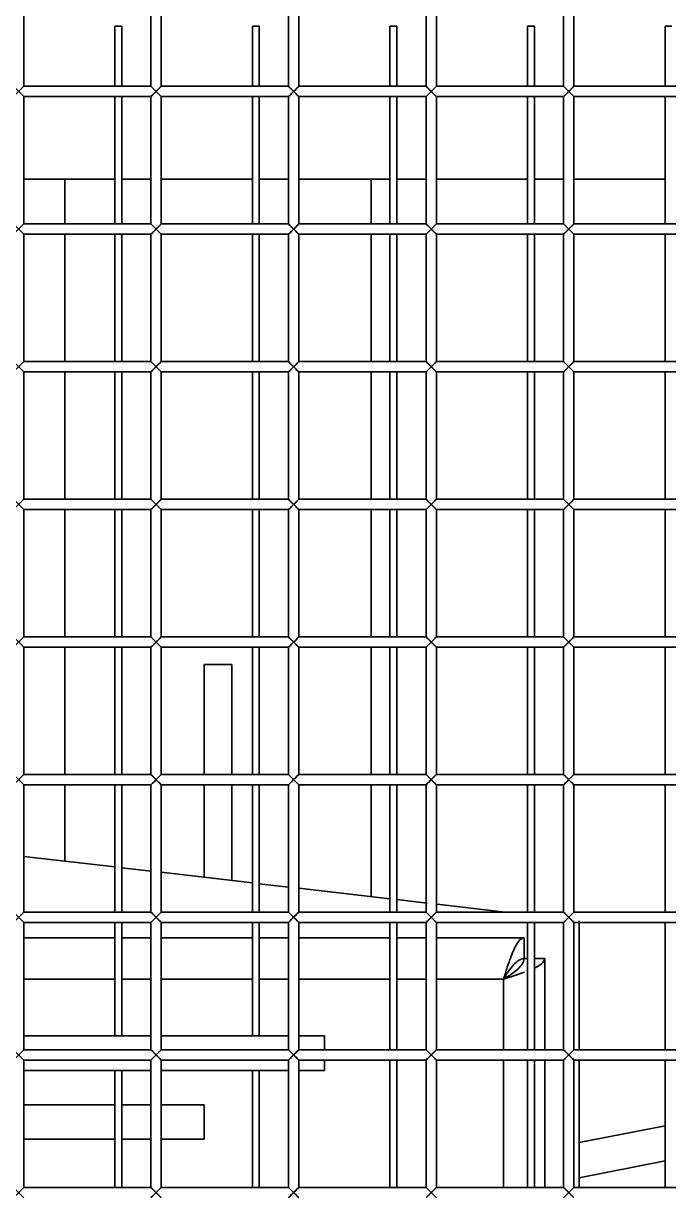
# Model space of a CAD drawing. Header units: millimetres. Extents: x 32496 to 166256, y 3504 to 23939.
# Drawn here: x 48242.1 to 48429.6, y 12787.1 to 13128.3 of the extents above; entities that cross this region are included whole.
import ezdxf

# ---------------------------------------------------------------- set-up
doc = ezdxf.new("R2010")
doc.units = ezdxf.units.MM
doc.layers.get('0').update_dxf_attribs({"lineweight": 35})

msp = doc.modelspace()

# ---------------------------------------------------------------- linework, layer by layer
at = {"linetype": 'Continuous'}
for p, q in [((48242.14, 13140.075), (48242.14, 13110.075)), ((48279.14, 13140.075), (48279.14, 13110.075)), ((48282.14, 13140.075), (48282.14, 13110.075)), ((48319.14, 13140.075), (48319.14, 13110.075)), ((48322.14, 13140.075), (48322.14, 13110.075)), ((48359.14, 13140.075), (48359.14, 13110.075)), ((48362.14, 13140.075), (48362.14, 13110.075)), ((48399.14, 13140.075), (48399.14, 13110.075)), ((48402.14, 13140.075), (48402.14, 13110.075)), ((48268.64, 13127.575), (48270.64, 13127.575)), ((48268.64, 13127.575), (48268.64, 13110.075)), ((48270.64, 13127.575), (48270.64, 13110.075)), ((48308.64, 13127.575), (48310.64, 13127.575)), ((48308.64, 13127.575), (48308.64, 13110.075)), ((48310.64, 13127.575), (48310.64, 13110.075)), ((48348.64, 13127.575), (48350.64, 13127.575)), ((48348.64, 13127.575), (48348.64, 13110.075)), ((48350.64, 13127.575), (48350.64, 13110.075)), ((48388.64, 13127.575), (48390.64, 13127.575)), ((48388.64, 13127.575), (48388.64, 13110.075)), ((48390.64, 13127.575), (48390.64, 13110.075)), ((48428.64, 13127.575), (48430.64, 13127.575)), ((48428.64, 13127.575), (48428.64, 13110.075)), ((48239.14, 13107.075), (48242.14, 13110.075)), ((48239.14, 13110.075), (48242.14, 13107.075)), ((48242.14, 13110.075), (48279.14, 13110.075)), ((48279.14, 13107.075), (48282.14, 13110.075)), ((48279.14, 13110.075), (48282.14, 13107.075)), ((48282.14, 13110.075), (48319.14, 13110.075)), ((48319.14, 13107.075), (48322.14, 13110.075)), ((48319.14, 13110.075), (48322.14, 13107.075)), ((48322.14, 13110.075), (48359.14, 13110.075)), ((48359.14, 13107.075), (48362.14, 13110.075)), ((48359.14, 13110.075), (48362.14, 13107.075)), ((48362.14, 13110.075), (48399.14, 13110.075)), ((48399.14, 13107.075), (48402.14, 13110.075)), ((48399.14, 13110.075), (48402.14, 13107.075)), ((48402.14, 13110.075), (48439.14, 13110.075)), ((48242.14, 13107.075), (48279.14, 13107.075)), ((48242.14, 13107.075), (48242.14, 13070.075)), ((48268.64, 13107.075), (48268.64, 13070.075)), ((48270.64, 13107.075), (48270.64, 13070.075)), ((48279.14, 13107.075), (48279.14, 13070.075)), ((48282.14, 13107.075), (48319.14, 13107.075)), ((48282.14, 13107.075), (48282.14, 13070.075)), ((48308.64, 13107.075), (48308.64, 13070.075)), ((48310.64, 13107.075), (48310.64, 13070.075)), ((48319.14, 13107.075), (48319.14, 13070.075)), ((48322.14, 13107.075), (48359.14, 13107.075)), ((48322.14, 13107.075), (48322.14, 13070.075)), ((48348.64, 13107.075), (48348.64, 13070.075)), ((48350.64, 13107.075), (48350.64, 13070.075)), ((48359.14, 13107.075), (48359.14, 13070.075)), ((48362.14, 13107.075), (48399.14, 13107.075)), ((48362.14, 13107.075), (48362.14, 13070.075)), ((48388.64, 13107.075), (48388.64, 13070.075)), ((48390.64, 13107.075), (48390.64, 13070.075)), ((48399.14, 13107.075), (48399.14, 13070.075)), ((48402.14, 13107.075), (48439.14, 13107.075)), ((48402.14, 13107.075), (48402.14, 13070.075)), ((48428.64, 13107.075), (48428.64, 13070.075)), ((48242.14, 13083.075), (48268.64, 13083.075)), ((48254.14, 13070.075), (48254.14, 13083.075)), ((48270.64, 13083.075), (48279.14, 13083.075)), ((48282.14, 13083.075), (48308.64, 13083.075)), ((48310.64, 13083.075), (48319.14, 13083.075)), ((48322.14, 13083.075), (48348.64, 13083.075)), ((48343.14, 13083.075), (48343.14, 13070.075)), ((48350.64, 13083.075), (48359.14, 13083.075)), ((48362.14, 13083.075), (48388.64, 13083.075)), ((48390.64, 13083.075), (48399.14, 13083.075)), ((48402.14, 13083.075), (48428.64, 13083.075)), ((48239.14, 13067.075), (48242.14, 13070.075)), ((48239.14, 13070.075), (48242.14, 13067.075)), ((48242.14, 13070.075), (48279.14, 13070.075)), ((48279.14, 13067.075), (48282.14, 13070.075)), ((48279.14, 13070.075), (48282.14, 13067.075)), ((48282.14, 13070.075), (48319.14, 13070.075)), ((48319.14, 13067.075), (48322.14, 13070.075)), ((48319.14, 13070.075), (48322.14, 13067.075)), ((48322.14, 13070.075), (48359.14, 13070.075)), ((48359.14, 13067.075), (48362.14, 13070.075)), ((48359.14, 13070.075), (48362.14, 13067.075)), ((48362.14, 13070.075), (48399.14, 13070.075)), ((48399.14, 13067.075), (48402.14, 13070.075)), ((48399.14, 13070.075), (48402.14, 13067.075)), ((48402.14, 13070.075), (48439.14, 13070.075)), ((48242.14, 13067.075), (48279.14, 13067.075)), ((48242.14, 13067.075), (48242.14, 13030.075)), ((48254.14, 13030.075), (48254.14, 13067.075)), ((48268.64, 13067.075), (48268.64, 13030.075)), ((48270.64, 13067.075), (48270.64, 13030.075)), ((48279.14, 13067.075), (48279.14, 13030.075)), ((48282.14, 13067.075), (48319.14, 13067.075)), ((48282.14, 13067.075), (48282.14, 13030.075)), ((48308.64, 13067.075), (48308.64, 13030.075)), ((48310.64, 13067.075), (48310.64, 13030.075)), ((48319.14, 13067.075), (48319.14, 13030.075)), ((48322.14, 13067.075), (48359.14, 13067.075)), ((48322.14, 13067.075), (48322.14, 13030.075)), ((48343.14, 13067.075), (48343.14, 13030.075)), ((48348.64, 13067.075), (48348.64, 13030.075)), ((48350.64, 13067.075), (48350.64, 13030.075)), ((48359.14, 13067.075), (48359.14, 13030.075)), ((48362.14, 13067.075), (48399.14, 13067.075)), ((48362.14, 13067.075), (48362.14, 13030.075)), ((48388.64, 13067.075), (48388.64, 13030.075)), ((48390.64, 13067.075), (48390.64, 13030.075)), ((48399.14, 13067.075), (48399.14, 13030.075)), ((48402.14, 13067.075), (48439.14, 13067.075)), ((48402.14, 13067.075), (48402.14, 13030.075)), ((48428.64, 13067.075), (48428.64, 13030.075)), ((48239.14, 13027.075), (48242.14, 13030.075)), ((48239.14, 13030.075), (48242.14, 13027.075)), ((48242.14, 13030.075), (48279.14, 13030.075)), ((48279.14, 13027.075), (48282.14, 13030.075)), ((48279.14, 13030.075), (48282.14, 13027.075)), ((48282.14, 13030.075), (48319.14, 13030.075)), ((48319.14, 13027.075), (48322.14, 13030.075)), ((48319.14, 13030.075), (48322.14, 13027.075)), ((48322.14, 13030.075), (48359.14, 13030.075)), ((48359.14, 13027.075), (48362.14, 13030.075)), ((48359.14, 13030.075), (48362.14, 13027.075)), ((48362.14, 13030.075), (48399.14, 13030.075)), ((48399.14, 13027.075), (48402.14, 13030.075)), ((48399.14, 13030.075), (48402.14, 13027.075)), ((48402.14, 13030.075), (48439.14, 13030.075)), ((48242.14, 13027.075), (48279.14, 13027.075)), ((48242.14, 13027.075), (48242.14, 12990.075)), ((48254.14, 12990.075), (48254.14, 13027.075)), ((48268.64, 13027.075), (48268.64, 12990.075)), ((48270.64, 13027.075), (48270.64, 12990.075)), ((48279.14, 13027.075), (48279.14, 12990.075)), ((48282.14, 13027.075), (48319.14, 13027.075)), ((48282.14, 13027.075), (48282.14, 12990.075)), ((48308.64, 13027.075), (48308.64, 12990.075)), ((48310.64, 13027.075), (48310.64, 12990.075)), ((48319.14, 13027.075), (48319.14, 12990.075)), ((48322.14, 13027.075), (48359.14, 13027.075)), ((48322.14, 13027.075), (48322.14, 12990.075)), ((48343.14, 13027.075), (48343.14, 12990.075)), ((48348.64, 13027.075), (48348.64, 12990.075)), ((48350.64, 13027.075), (48350.64, 12990.075)), ((48359.14, 13027.075), (48359.14, 12990.075)), ((48362.14, 13027.075), (48399.14, 13027.075)), ((48362.14, 13027.075), (48362.14, 12990.075)), ((48388.64, 13027.075), (48388.64, 12990.075)), ((48390.64, 13027.075), (48390.64, 12990.075)), ((48399.14, 13027.075), (48399.14, 12990.075)), ((48402.14, 13027.075), (48439.14, 13027.075)), ((48402.14, 13027.075), (48402.14, 12990.075)), ((48428.64, 13027.075), (48428.64, 12990.075)), ((48239.14, 12987.075), (48242.14, 12990.075)), ((48239.14, 12990.075), (48242.14, 12987.075)), ((48242.14, 12990.075), (48279.14, 12990.075)), ((48279.14, 12987.075), (48282.14, 12990.075)), ((48279.14, 12990.075), (48282.14, 12987.075)), ((48282.14, 12990.075), (48319.14, 12990.075)), ((48319.14, 12987.075), (48322.14, 12990.075)), ((48319.14, 12990.075), (48322.14, 12987.075)), ((48322.14, 12990.075), (48359.14, 12990.075)), ((48359.14, 12987.075), (48362.14, 12990.075)), ((48359.14, 12990.075), (48362.14, 12987.075)), ((48362.14, 12990.075), (48399.14, 12990.075)), ((48399.14, 12987.075), (48402.14, 12990.075)), ((48399.14, 12990.075), (48402.14, 12987.075)), ((48402.14, 12990.075), (48439.14, 12990.075)), ((48242.14, 12987.075), (48279.14, 12987.075)), ((48242.14, 12987.075), (48242.14, 12950.075)), ((48254.14, 12950.075), (48254.14, 12987.075)), ((48268.64, 12987.075), (48268.64, 12950.075)), ((48270.64, 12987.075), (48270.64, 12950.075)), ((48279.14, 12987.075), (48279.14, 12950.075)), ((48282.14, 12987.075), (48319.14, 12987.075)), ((48282.14, 12987.075), (48282.14, 12950.075)), ((48308.64, 12987.075), (48308.64, 12950.075)), ((48310.64, 12987.075), (48310.64, 12950.075)), ((48319.14, 12987.075), (48319.14, 12950.075)), ((48322.14, 12987.075), (48359.14, 12987.075)), ((48322.14, 12987.075), (48322.14, 12950.075)), ((48343.14, 12987.075), (48343.14, 12950.075)), ((48348.64, 12987.075), (48348.64, 12950.075)), ((48350.64, 12987.075), (48350.64, 12950.075)), ((48359.14, 12987.075), (48359.14, 12950.075)), ((48362.14, 12987.075), (48399.14, 12987.075)), ((48362.14, 12987.075), (48362.14, 12950.075)), ((48388.64, 12987.075), (48388.64, 12950.075)), ((48390.64, 12987.075), (48390.64, 12950.075)), ((48399.14, 12987.075), (48399.14, 12950.075)), ((48402.14, 12987.075), (48439.14, 12987.075)), ((48402.14, 12987.075), (48402.14, 12950.075)), ((48428.64, 12987.075), (48428.64, 12950.075)), ((48239.14, 12947.075), (48242.14, 12950.075)), ((48239.14, 12950.075), (48242.14, 12947.075)), ((48242.14, 12950.075), (48279.14, 12950.075)), ((48279.14, 12947.075), (48282.14, 12950.075)), ((48279.14, 12950.075), (48282.14, 12947.075)), ((48282.14, 12950.075), (48319.14, 12950.075)), ((48319.14, 12947.075), (48322.14, 12950.075)), ((48319.14, 12950.075), (48322.14, 12947.075)), ((48322.14, 12950.075), (48359.14, 12950.075)), ((48359.14, 12947.075), (48362.14, 12950.075)), ((48359.14, 12950.075), (48362.14, 12947.075)), ((48362.14, 12950.075), (48399.14, 12950.075)), ((48399.14, 12947.075), (48402.14, 12950.075)), ((48399.14, 12950.075), (48402.14, 12947.075)), ((48402.14, 12950.075), (48439.14, 12950.075)), ((48242.14, 12947.075), (48279.14, 12947.075)), ((48242.14, 12947.075), (48242.14, 12910.075)), ((48254.14, 12910.075), (48254.14, 12947.075)), ((48268.64, 12947.075), (48268.64, 12910.075)), ((48270.64, 12947.075), (48270.64, 12910.075)), ((48279.14, 12947.075), (48279.14, 12910.075)), ((48282.14, 12947.075), (48319.14, 12947.075)), ((48282.14, 12947.075), (48282.14, 12910.075)), ((48308.64, 12947.075), (48308.64, 12910.075)), ((48310.64, 12947.075), (48310.64, 12910.075)), ((48319.14, 12947.075), (48319.14, 12910.075)), ((48322.14, 12947.075), (48359.14, 12947.075)), ((48322.14, 12947.075), (48322.14, 12910.075)), ((48343.14, 12947.075), (48343.14, 12910.075)), ((48348.64, 12947.075), (48348.64, 12910.075)), ((48350.64, 12947.075), (48350.64, 12910.075)), ((48359.14, 12947.075), (48359.14, 12910.075)), ((48362.14, 12947.075), (48399.14, 12947.075)), ((48362.14, 12947.075), (48362.14, 12910.075)), ((48388.64, 12947.075), (48388.64, 12910.075)), ((48390.64, 12947.075), (48390.64, 12910.075)), ((48399.14, 12947.075), (48399.14, 12910.075)), ((48402.14, 12947.075), (48439.14, 12947.075)), ((48402.14, 12947.075), (48402.14, 12910.075)), ((48428.64, 12947.075), (48428.64, 12910.075)), ((48302.64, 12942.075), (48294.64, 12942.075)), ((48294.64, 12942.075), (48294.64, 12910.075)), ((48302.64, 12910.075), (48302.64, 12942.075)), ((48239.14, 12907.075), (48242.14, 12910.075)), ((48239.14, 12910.075), (48242.14, 12907.075)), ((48242.14, 12910.075), (48279.14, 12910.075)), ((48279.14, 12907.075), (48282.14, 12910.075)), ((48279.14, 12910.075), (48282.14, 12907.075)), ((48282.14, 12910.075), (48319.14, 12910.075)), ((48319.14, 12907.075), (48322.14, 12910.075)), ((48319.14, 12910.075), (48322.14, 12907.075)), ((48322.14, 12910.075), (48359.14, 12910.075)), ((48359.14, 12907.075), (48362.14, 12910.075)), ((48359.14, 12910.075), (48362.14, 12907.075)), ((48362.14, 12910.075), (48399.14, 12910.075)), ((48399.14, 12907.075), (48402.14, 12910.075)), ((48399.14, 12910.075), (48402.14, 12907.075)), ((48402.14, 12910.075), (48439.14, 12910.075)), ((48242.14, 12907.075), (48279.14, 12907.075)), ((48242.14, 12907.075), (48242.14, 12870.075)), ((48254.14, 12884.886), (48254.14, 12907.075)), ((48268.64, 12907.075), (48268.64, 12870.075)), ((48270.64, 12907.075), (48270.64, 12870.075)), ((48279.14, 12907.075), (48279.14, 12870.075)), ((48282.14, 12907.075), (48319.14, 12907.075)), ((48282.14, 12907.075), (48282.14, 12870.075)), ((48294.64, 12907.075), (48294.64, 12880.197)), ((48302.64, 12879.27), (48302.64, 12907.075)), ((48308.64, 12907.075), (48308.64, 12870.075)), ((48310.64, 12907.075), (48310.64, 12870.075)), ((48319.14, 12907.075), (48319.14, 12870.075)), ((48322.14, 12907.075), (48359.14, 12907.075)), ((48322.14, 12907.075), (48322.14, 12870.075)), ((48343.14, 12907.075), (48343.14, 12874.581)), ((48348.64, 12907.075), (48348.64, 12870.075)), ((48350.64, 12907.075), (48350.64, 12870.075)), ((48359.14, 12907.075), (48359.14, 12870.075)), ((48362.14, 12907.075), (48399.14, 12907.075)), ((48362.14, 12907.075), (48362.14, 12870.075)), ((48388.64, 12907.075), (48388.64, 12870.075)), ((48390.64, 12907.075), (48390.64, 12870.075)), ((48399.14, 12907.075), (48399.14, 12870.075)), ((48402.14, 12907.075), (48439.14, 12907.075)), ((48402.14, 12907.075), (48402.14, 12870.075)), ((48428.64, 12907.075), (48428.64, 12870.075)), ((48242.14, 12886.275), (48268.64, 12883.207)), ((48270.64, 12882.975), (48279.14, 12881.991)), ((48282.14, 12881.644), (48308.64, 12878.575)), ((48310.64, 12878.344), (48319.14, 12877.36)), ((48322.14, 12877.012), (48348.64, 12873.944)), ((48350.64, 12873.712), (48359.443, 12872.693)), ((48362.403, 12872.35), (48382.049, 12870.075)), ((48239.14, 12867.075), (48242.14, 12870.075)), ((48239.14, 12870.075), (48242.14, 12867.075)), ((48242.14, 12870.075), (48279.14, 12870.075)), ((48242.14, 12867.075), (48279.14, 12867.075)), ((48242.14, 12867.075), (48242.14, 12830.075)), ((48268.64, 12867.075), (48268.64, 12834.094)), ((48270.64, 12867.075), (48270.64, 12834.094)), ((48279.14, 12867.075), (48282.14, 12870.075)), ((48279.14, 12870.075), (48282.14, 12867.075)), ((48279.14, 12867.075), (48279.14, 12830.075)), ((48282.14, 12870.075), (48319.14, 12870.075)), ((48282.14, 12867.075), (48319.14, 12867.075)), ((48282.14, 12867.075), (48282.14, 12830.075)), ((48308.64, 12867.075), (48308.64, 12834.094)), ((48310.64, 12867.075), (48310.64, 12834.094)), ((48319.14, 12867.075), (48322.14, 12870.075)), ((48319.14, 12870.075), (48322.14, 12867.075)), ((48319.14, 12867.075), (48319.14, 12830.075)), ((48322.14, 12870.075), (48359.14, 12870.075)), ((48322.14, 12867.075), (48359.14, 12867.075)), ((48322.14, 12867.075), (48322.14, 12830.075)), ((48348.64, 12867.075), (48348.64, 12830.075)), ((48350.64, 12867.075), (48350.64, 12830.075)), ((48359.14, 12867.075), (48362.14, 12870.075)), ((48359.14, 12870.075), (48362.14, 12867.075)), ((48359.14, 12867.075), (48359.14, 12830.075)), ((48362.14, 12870.075), (48399.14, 12870.075)), ((48362.14, 12867.075), (48399.14, 12867.075)), ((48362.14, 12867.075), (48362.14, 12830.075)), ((48388.64, 12867.075), (48388.64, 12830.075)), ((48390.64, 12867.075), (48390.64, 12830.075)), ((48399.14, 12867.075), (48402.14, 12870.075)), ((48399.14, 12870.075), (48402.14, 12867.075)), ((48399.14, 12867.075), (48399.14, 12830.075)), ((48402.14, 12870.075), (48439.14, 12870.075)), ((48402.14, 12867.075), (48439.14, 12867.075)), ((48402.14, 12867.075), (48402.14, 12830.075)), ((48403.64, 12830.075), (48403.64, 12867.575)), ((48428.64, 12867.075), (48428.64, 12830.075)), ((48242.14, 12862.575), (48268.64, 12862.575)), ((48270.64, 12862.575), (48279.14, 12862.575)), ((48282.14, 12862.575), (48308.64, 12862.575)), ((48310.64, 12862.575), (48319.14, 12862.575)), ((48322.14, 12862.575), (48348.64, 12862.575)), ((48350.64, 12862.575), (48359.14, 12862.575)), ((48362.14, 12862.575), (48387.64, 12862.575)), ((48387.64, 12862.575), (48387.64, 12856.575)), ((48387.64, 12856.575), (48388.64, 12856.575)), ((48390.64, 12856.575), (48393.64, 12856.575)), ((48393.64, 12856.575), (48393.64, 12830.075)), ((48268.64, 12850.575), (48242.14, 12850.575)), ((48279.14, 12850.575), (48270.64, 12850.575)), ((48308.64, 12850.575), (48282.14, 12850.575)), ((48319.14, 12850.575), (48310.64, 12850.575)), ((48348.64, 12850.575), (48322.14, 12850.575)), ((48359.14, 12850.575), (48350.64, 12850.575)), ((48381.64, 12850.575), (48362.14, 12850.575)), ((48381.64, 12830.075), (48381.64, 12850.575)), ((48279.14, 12834.094), (48242.14, 12834.094)), ((48319.14, 12834.094), (48282.14, 12834.094)), ((48329.64, 12834.094), (48322.14, 12834.094)), ((48329.64, 12830.048), (48329.64, 12834.094)), ((48239.14, 12827.075), (48242.14, 12830.075)), ((48239.14, 12830.075), (48242.14, 12827.075)), ((48242.14, 12830.075), (48279.14, 12830.075)), ((48279.14, 12827.075), (48282.14, 12830.075)), ((48279.14, 12830.075), (48282.14, 12827.075)), ((48282.14, 12830.075), (48319.14, 12830.075)), ((48319.14, 12827.075), (48322.14, 12830.075)), ((48319.14, 12830.075), (48322.14, 12827.075)), ((48322.14, 12830.075), (48359.14, 12830.075)), ((48359.14, 12827.075), (48362.14, 12830.075)), ((48359.14, 12830.075), (48362.14, 12827.075)), ((48362.14, 12830.075), (48399.14, 12830.075)), ((48399.14, 12827.075), (48402.14, 12830.075)), ((48399.14, 12830.075), (48402.14, 12827.075)), ((48402.14, 12830.075), (48439.14, 12830.075)), ((48242.14, 12827.075), (48279.14, 12827.075)), ((48242.14, 12827.075), (48242.14, 12790.075)), ((48279.14, 12827.075), (48279.14, 12790.075)), ((48282.14, 12827.075), (48319.14, 12827.075)), ((48282.14, 12827.075), (48282.14, 12790.075)), ((48319.14, 12827.075), (48319.14, 12790.075)), ((48322.14, 12827.075), (48359.14, 12827.075)), ((48322.14, 12827.075), (48322.14, 12790.075)), ((48329.64, 12824.094), (48329.64, 12827.075)), ((48348.64, 12827.075), (48348.64, 12790.075)), ((48350.64, 12827.075), (48350.64, 12790.075)), ((48359.14, 12827.075), (48359.14, 12790.075)), ((48362.14, 12827.075), (48399.14, 12827.075)), ((48362.14, 12827.075), (48362.14, 12790.075)), ((48381.64, 12790.075), (48381.64, 12827.075)), ((48388.64, 12827.075), (48388.64, 12790.075)), ((48390.64, 12827.075), (48390.64, 12790.075)), ((48393.64, 12827.075), (48393.64, 12790.075)), ((48399.14, 12827.075), (48399.14, 12790.075)), ((48402.14, 12827.075), (48439.14, 12827.075)), ((48402.14, 12827.075), (48402.14, 12790.075)), ((48403.64, 12790.075), (48403.64, 12827.075)), ((48428.64, 12827.075), (48428.64, 12790.075)), ((48279.14, 12824.094), (48242.14, 12824.094)), ((48268.64, 12824.094), (48268.64, 12790.075)), ((48270.64, 12824.094), (48270.64, 12790.075)), ((48319.14, 12824.094), (48282.14, 12824.094)), ((48308.64, 12824.094), (48308.64, 12790.075)), ((48310.64, 12824.094), (48310.64, 12790.075)), ((48329.64, 12824.094), (48322.14, 12824.094)), ((48268.64, 12814.059), (48242.14, 12814.059)), ((48279.14, 12814.059), (48270.64, 12814.059)), ((48294.64, 12814.059), (48282.14, 12814.059)), ((48294.64, 12804.059), (48294.64, 12814.059)), ((48428.64, 12807.939), (48403.64, 12803.079)), ((48268.64, 12804.059), (48242.14, 12804.059)), ((48279.14, 12804.059), (48270.64, 12804.059)), ((48294.64, 12804.059), (48282.14, 12804.059)), ((48428.64, 12797.751), (48403.64, 12792.892)), ((48239.14, 12787.075), (48242.14, 12790.075)), ((48239.14, 12790.075), (48242.14, 12787.075)), ((48242.14, 12790.075), (48279.14, 12790.075)), ((48279.14, 12787.075), (48282.14, 12790.075)), ((48279.14, 12790.075), (48282.14, 12787.075)), ((48282.14, 12790.075), (48319.14, 12790.075)), ((48319.14, 12787.075), (48322.14, 12790.075)), ((48319.14, 12790.075), (48322.14, 12787.075)), ((48322.14, 12790.075), (48359.14, 12790.075)), ((48359.14, 12787.075), (48362.14, 12790.075)), ((48359.14, 12790.075), (48362.14, 12787.075)), ((48362.14, 12790.075), (48399.14, 12790.075)), ((48399.14, 12787.075), (48402.14, 12790.075)), ((48399.14, 12790.075), (48402.14, 12787.075)), ((48402.14, 12790.075), (48439.14, 12790.075))]:
    msp.add_line(p, q, dxfattribs=at)
for points in [[(48279.14, 13110.075), (48279.57, 13109.645), (48280.06, 13109.155), (48281.229, 13107.986)], [(48280.64, 13108.575), (48281.227, 13109.162), (48281.702, 13109.638), (48282.025, 13109.961)], [(48319.14, 13110.075), (48319.57, 13109.645), (48320.06, 13109.155), (48321.229, 13107.986)], [(48320.64, 13108.575), (48321.227, 13109.162), (48321.702, 13109.638), (48322.025, 13109.961)], [(48359.14, 13110.075), (48359.57, 13109.645), (48360.06, 13109.155), (48361.229, 13107.986)], [(48360.64, 13108.575), (48361.227, 13109.162), (48361.702, 13109.638), (48362.025, 13109.961)], [(48399.14, 13110.075), (48399.57, 13109.645), (48400.06, 13109.155), (48401.229, 13107.986)], [(48400.64, 13108.575), (48401.227, 13109.162), (48401.702, 13109.638), (48402.025, 13109.961)], [(48280.64, 13108.575), (48280.049, 13107.985), (48279.579, 13107.515), (48279.254, 13107.19)], [(48282.024, 13107.192), (48281.701, 13107.514), (48281.229, 13107.986)], [(48320.64, 13108.575), (48320.049, 13107.985), (48319.579, 13107.515), (48319.254, 13107.19)], [(48322.024, 13107.192), (48321.701, 13107.514), (48321.229, 13107.986)], [(48360.64, 13108.575), (48360.049, 13107.985), (48359.579, 13107.515), (48359.254, 13107.19)], [(48362.024, 13107.192), (48361.701, 13107.514), (48361.229, 13107.986)], [(48400.64, 13108.575), (48400.049, 13107.985), (48399.579, 13107.515), (48399.254, 13107.19)], [(48402.024, 13107.192), (48401.701, 13107.514), (48401.229, 13107.986)], [(48279.14, 13070.075), (48279.57, 13069.645), (48280.06, 13069.155), (48281.229, 13067.986)], [(48280.64, 13068.575), (48280.049, 13067.985), (48279.579, 13067.515), (48279.254, 13067.19)], [(48280.64, 13068.575), (48281.227, 13069.162), (48281.702, 13069.638), (48282.025, 13069.961)], [(48319.14, 13070.075), (48319.57, 13069.645), (48320.06, 13069.155), (48321.229, 13067.986)], [(48320.64, 13068.575), (48320.049, 13067.985), (48319.579, 13067.515), (48319.254, 13067.19)], [(48320.64, 13068.575), (48321.227, 13069.162), (48321.702, 13069.638), (48322.025, 13069.961)], [(48359.14, 13070.075), (48359.57, 13069.645), (48360.06, 13069.155), (48361.229, 13067.986)], [(48360.64, 13068.575), (48360.049, 13067.985), (48359.579, 13067.515), (48359.254, 13067.19)], [(48360.64, 13068.575), (48361.227, 13069.162), (48361.702, 13069.638), (48362.025, 13069.961)], [(48399.14, 13070.075), (48399.57, 13069.645), (48400.06, 13069.155), (48401.229, 13067.986)], [(48400.64, 13068.575), (48400.049, 13067.985), (48399.579, 13067.515), (48399.254, 13067.19)], [(48400.64, 13068.575), (48401.227, 13069.162), (48401.702, 13069.638), (48402.025, 13069.961)], [(48282.024, 13067.192), (48281.701, 13067.514), (48281.229, 13067.986)], [(48322.024, 13067.192), (48321.701, 13067.514), (48321.229, 13067.986)], [(48362.024, 13067.192), (48361.701, 13067.514), (48361.229, 13067.986)], [(48402.024, 13067.192), (48401.701, 13067.514), (48401.229, 13067.986)], [(48279.14, 13030.075), (48279.57, 13029.645), (48280.06, 13029.155), (48281.229, 13027.986)], [(48280.64, 13028.575), (48280.049, 13027.985), (48279.579, 13027.515), (48279.254, 13027.19)], [(48280.64, 13028.575), (48281.227, 13029.162), (48281.702, 13029.638), (48282.025, 13029.961)], [(48282.024, 13027.192), (48281.701, 13027.514), (48281.229, 13027.986)], [(48319.14, 13030.075), (48319.57, 13029.645), (48320.06, 13029.155), (48321.229, 13027.986)], [(48320.64, 13028.575), (48320.049, 13027.985), (48319.579, 13027.515), (48319.254, 13027.19)], [(48320.64, 13028.575), (48321.227, 13029.162), (48321.702, 13029.638), (48322.025, 13029.961)], [(48322.024, 13027.192), (48321.701, 13027.514), (48321.229, 13027.986)], [(48359.14, 13030.075), (48359.57, 13029.645), (48360.06, 13029.155), (48361.229, 13027.986)], [(48360.64, 13028.575), (48360.049, 13027.985), (48359.579, 13027.515), (48359.254, 13027.19)], [(48360.64, 13028.575), (48361.227, 13029.162), (48361.702, 13029.638), (48362.025, 13029.961)], [(48362.024, 13027.192), (48361.701, 13027.514), (48361.229, 13027.986)], [(48399.14, 13030.075), (48399.57, 13029.645), (48400.06, 13029.155), (48401.229, 13027.986)], [(48400.64, 13028.575), (48400.049, 13027.985), (48399.579, 13027.515), (48399.254, 13027.19)], [(48400.64, 13028.575), (48401.227, 13029.162), (48401.702, 13029.638), (48402.025, 13029.961)], [(48402.024, 13027.192), (48401.701, 13027.514), (48401.229, 13027.986)], [(48279.14, 12990.075), (48279.57, 12989.645), (48280.06, 12989.155), (48281.229, 12987.986)], [(48280.64, 12988.575), (48281.227, 12989.162), (48281.702, 12989.638), (48282.025, 12989.961)], [(48319.14, 12990.075), (48319.57, 12989.645), (48320.06, 12989.155), (48321.229, 12987.986)], [(48320.64, 12988.575), (48321.227, 12989.162), (48321.702, 12989.638), (48322.025, 12989.961)], [(48359.14, 12990.075), (48359.57, 12989.645), (48360.06, 12989.155), (48361.229, 12987.986)], [(48360.64, 12988.575), (48361.227, 12989.162), (48361.702, 12989.638), (48362.025, 12989.961)], [(48399.14, 12990.075), (48399.57, 12989.645), (48400.06, 12989.155), (48401.229, 12987.986)], [(48400.64, 12988.575), (48401.227, 12989.162), (48401.702, 12989.638), (48402.025, 12989.961)], [(48280.64, 12988.575), (48280.049, 12987.985), (48279.579, 12987.515), (48279.254, 12987.19)], [(48282.024, 12987.192), (48281.701, 12987.514), (48281.229, 12987.986)], [(48320.64, 12988.575), (48320.049, 12987.985), (48319.579, 12987.515), (48319.254, 12987.19)], [(48322.024, 12987.192), (48321.701, 12987.514), (48321.229, 12987.986)], [(48360.64, 12988.575), (48360.049, 12987.985), (48359.579, 12987.515), (48359.254, 12987.19)], [(48362.024, 12987.192), (48361.701, 12987.514), (48361.229, 12987.986)], [(48400.64, 12988.575), (48400.049, 12987.985), (48399.579, 12987.515), (48399.254, 12987.19)], [(48402.024, 12987.192), (48401.701, 12987.514), (48401.229, 12987.986)], [(48279.14, 12950.075), (48279.57, 12949.645), (48280.06, 12949.155), (48281.229, 12947.986)], [(48280.64, 12948.575), (48281.227, 12949.162), (48281.702, 12949.638), (48282.025, 12949.961)], [(48319.14, 12950.075), (48319.57, 12949.645), (48320.06, 12949.155), (48321.229, 12947.986)], [(48320.64, 12948.575), (48321.227, 12949.162), (48321.702, 12949.638), (48322.025, 12949.961)], [(48359.14, 12950.075), (48359.57, 12949.645), (48360.06, 12949.155), (48361.229, 12947.986)], [(48360.64, 12948.575), (48361.227, 12949.162), (48361.702, 12949.638), (48362.025, 12949.961)], [(48399.14, 12950.075), (48399.57, 12949.645), (48400.06, 12949.155), (48401.229, 12947.986)], [(48400.64, 12948.575), (48401.227, 12949.162), (48401.702, 12949.638), (48402.025, 12949.961)], [(48280.64, 12948.575), (48280.049, 12947.985), (48279.579, 12947.515), (48279.254, 12947.19)], [(48282.024, 12947.192), (48281.701, 12947.514), (48281.229, 12947.986)], [(48320.64, 12948.575), (48320.049, 12947.985), (48319.579, 12947.515), (48319.254, 12947.19)], [(48322.024, 12947.192), (48321.701, 12947.514), (48321.229, 12947.986)], [(48360.64, 12948.575), (48360.049, 12947.985), (48359.579, 12947.515), (48359.254, 12947.19)], [(48362.024, 12947.192), (48361.701, 12947.514), (48361.229, 12947.986)], [(48400.64, 12948.575), (48400.049, 12947.985), (48399.579, 12947.515), (48399.254, 12947.19)], [(48402.024, 12947.192), (48401.701, 12947.514), (48401.229, 12947.986)], [(48279.14, 12910.075), (48279.57, 12909.645), (48280.06, 12909.155), (48281.229, 12907.986)], [(48280.64, 12908.575), (48280.049, 12907.985), (48279.579, 12907.515), (48279.254, 12907.19)], [(48280.64, 12908.575), (48281.227, 12909.162), (48281.702, 12909.638), (48282.025, 12909.961)], [(48282.024, 12907.192), (48281.701, 12907.514), (48281.229, 12907.986)], [(48319.14, 12910.075), (48319.57, 12909.645), (48320.06, 12909.155), (48321.229, 12907.986)], [(48320.64, 12908.575), (48320.049, 12907.985), (48319.579, 12907.515), (48319.254, 12907.19)], [(48320.64, 12908.575), (48321.227, 12909.162), (48321.702, 12909.638), (48322.025, 12909.961)], [(48322.024, 12907.192), (48321.701, 12907.514), (48321.229, 12907.986)], [(48359.14, 12910.075), (48359.57, 12909.645), (48360.06, 12909.155), (48361.229, 12907.986)], [(48360.64, 12908.575), (48360.049, 12907.985), (48359.579, 12907.515), (48359.254, 12907.19)], [(48360.64, 12908.575), (48361.227, 12909.162), (48361.702, 12909.638), (48362.025, 12909.961)], [(48362.024, 12907.192), (48361.701, 12907.514), (48361.229, 12907.986)], [(48399.14, 12910.075), (48399.57, 12909.645), (48400.06, 12909.155), (48401.229, 12907.986)], [(48400.64, 12908.575), (48400.049, 12907.985), (48399.579, 12907.515), (48399.254, 12907.19)], [(48400.64, 12908.575), (48401.227, 12909.162), (48401.702, 12909.638), (48402.025, 12909.961)], [(48402.024, 12907.192), (48401.701, 12907.514), (48401.229, 12907.986)], [(48279.14, 12870.075), (48279.57, 12869.645), (48280.06, 12869.155), (48281.229, 12867.986)], [(48280.64, 12868.575), (48280.049, 12867.985), (48279.579, 12867.515), (48279.254, 12867.19)], [(48280.64, 12868.575), (48281.227, 12869.162), (48281.702, 12869.638), (48282.025, 12869.961)], [(48282.024, 12867.192), (48281.701, 12867.514), (48281.229, 12867.986)], [(48319.14, 12870.075), (48319.57, 12869.645), (48320.06, 12869.155), (48321.229, 12867.986)], [(48320.64, 12868.575), (48320.049, 12867.985), (48319.579, 12867.515), (48319.254, 12867.19)], [(48320.64, 12868.575), (48321.227, 12869.162), (48321.702, 12869.638), (48322.025, 12869.961)], [(48322.024, 12867.192), (48321.701, 12867.514), (48321.229, 12867.986)], [(48359.14, 12870.075), (48359.57, 12869.645), (48360.06, 12869.155), (48361.229, 12867.986)], [(48360.64, 12868.575), (48360.049, 12867.985), (48359.579, 12867.515), (48359.254, 12867.19)], [(48360.64, 12868.575), (48361.227, 12869.162), (48361.702, 12869.638), (48362.025, 12869.961)], [(48362.024, 12867.192), (48361.701, 12867.514), (48361.229, 12867.986)], [(48399.14, 12870.075), (48399.57, 12869.645), (48400.06, 12869.155), (48401.229, 12867.986)], [(48400.64, 12868.575), (48400.049, 12867.985), (48399.579, 12867.515), (48399.254, 12867.19)], [(48400.64, 12868.575), (48401.227, 12869.162), (48401.702, 12869.638), (48402.025, 12869.961)], [(48402.024, 12867.192), (48401.701, 12867.514), (48401.229, 12867.986)], [(48279.14, 12830.075), (48279.57, 12829.645), (48280.06, 12829.155), (48281.229, 12827.986)], [(48280.64, 12828.575), (48281.227, 12829.162), (48281.702, 12829.638), (48282.025, 12829.961)], [(48319.14, 12830.075), (48319.57, 12829.645), (48320.06, 12829.155), (48321.229, 12827.986)], [(48320.64, 12828.575), (48321.227, 12829.162), (48321.702, 12829.638), (48322.025, 12829.961)], [(48359.14, 12830.075), (48359.57, 12829.645), (48360.06, 12829.155), (48361.229, 12827.986)], [(48360.64, 12828.575), (48361.227, 12829.162), (48361.702, 12829.638), (48362.025, 12829.961)], [(48399.14, 12830.075), (48399.57, 12829.645), (48400.06, 12829.155), (48401.229, 12827.986)], [(48400.64, 12828.575), (48401.227, 12829.162), (48401.702, 12829.638), (48402.025, 12829.961)], [(48280.64, 12828.575), (48280.049, 12827.985), (48279.579, 12827.515), (48279.254, 12827.19)], [(48282.024, 12827.192), (48281.701, 12827.514), (48281.229, 12827.986)], [(48320.64, 12828.575), (48320.049, 12827.985), (48319.579, 12827.515), (48319.254, 12827.19)], [(48322.024, 12827.192), (48321.701, 12827.514), (48321.229, 12827.986)], [(48360.64, 12828.575), (48360.049, 12827.985), (48359.579, 12827.515), (48359.254, 12827.19)], [(48362.024, 12827.192), (48361.701, 12827.514), (48361.229, 12827.986)], [(48400.64, 12828.575), (48400.049, 12827.985), (48399.579, 12827.515), (48399.254, 12827.19)], [(48402.024, 12827.192), (48401.701, 12827.514), (48401.229, 12827.986)], [(48279.14, 12790.075), (48279.57, 12789.645), (48280.06, 12789.155), (48281.229, 12787.986)], [(48280.64, 12788.575), (48280.049, 12787.985), (48279.579, 12787.515), (48279.254, 12787.19)], [(48280.64, 12788.575), (48281.227, 12789.162), (48281.702, 12789.638), (48282.025, 12789.961)], [(48319.14, 12790.075), (48319.57, 12789.645), (48320.06, 12789.155), (48321.229, 12787.986)], [(48320.64, 12788.575), (48320.049, 12787.985), (48319.579, 12787.515), (48319.254, 12787.19)], [(48320.64, 12788.575), (48321.227, 12789.162), (48321.702, 12789.638), (48322.025, 12789.961)], [(48359.14, 12790.075), (48359.57, 12789.645), (48360.06, 12789.155), (48361.229, 12787.986)], [(48360.64, 12788.575), (48360.049, 12787.985), (48359.579, 12787.515), (48359.254, 12787.19)], [(48360.64, 12788.575), (48361.227, 12789.162), (48361.702, 12789.638), (48362.025, 12789.961)], [(48399.14, 12790.075), (48399.57, 12789.645), (48400.06, 12789.155), (48401.229, 12787.986)], [(48400.64, 12788.575), (48400.049, 12787.985), (48399.579, 12787.515), (48399.254, 12787.19)], [(48400.64, 12788.575), (48401.227, 12789.162), (48401.702, 12789.638), (48402.025, 12789.961)], [(48282.024, 12787.192), (48281.701, 12787.514), (48281.229, 12787.986)], [(48322.024, 12787.192), (48321.701, 12787.514), (48321.229, 12787.986)], [(48362.024, 12787.192), (48361.701, 12787.514), (48361.229, 12787.986)], [(48402.024, 12787.192), (48401.701, 12787.514), (48401.229, 12787.986)]]:
    msp.add_lwpolyline(points, dxfattribs=at)
msp.add_arc((48451.302, 12831.747), 72.074, 159.7576, 161.03749, dxfattribs=at)
for points, knots in [([(48387.64, 12862.575), (48386.796, 12862.575), (48384.976, 12860.275), (48384.229, 12858.168), (48383.68, 12856.684)], [0, 0, 0, 0, 0.3477421, 1, 1, 1, 1]), ([(48387.64, 12856.575), (48387.64, 12855.417), (48385.5, 12852.892), (48383.101, 12851.506), (48381.64, 12850.575)], [0, 0, 0, 0, 0.4008881, 1, 1, 1, 1]), ([(48381.64, 12850.575), (48382.57, 12852.037), (48383.957, 12854.435), (48386.481, 12856.575), (48387.64, 12856.575)], [0, 0, 0, 0, 0.5991119, 1, 1, 1, 1]), ([(48383.14, 12855.168), (48383.013, 12854.799), (48382.498, 12853.273), (48382.01, 12851.738), (48381.64, 12850.575)], [0, 0, 0, 0, 0.2422653, 1, 1, 1, 1]), ([(48390.751, 12853.869), (48390.949, 12853.966), (48391.636, 12854.317), (48392.302, 12854.723), (48392.726, 12855.075)], [0, 0, 0, 0, 0.285129, 1, 1, 1, 1]), ([(48392.726, 12855.075), (48392.866, 12855.192), (48393.3, 12855.587), (48393.64, 12856.163), (48393.64, 12856.575)], [0, 0, 0, 0, 0.306057, 1, 1, 1, 1]), ([(48381.64, 12850.575), (48382.172, 12850.745), (48384.218, 12851.397), (48386.259, 12852.065), (48387.749, 12852.616)], [0, 0, 0, 0, 0.2603757, 1, 1, 1, 1])]:
    msp.add_open_spline(points, degree=3, knots=knots, dxfattribs=at)

doc.saveas('drawing.dxf')
